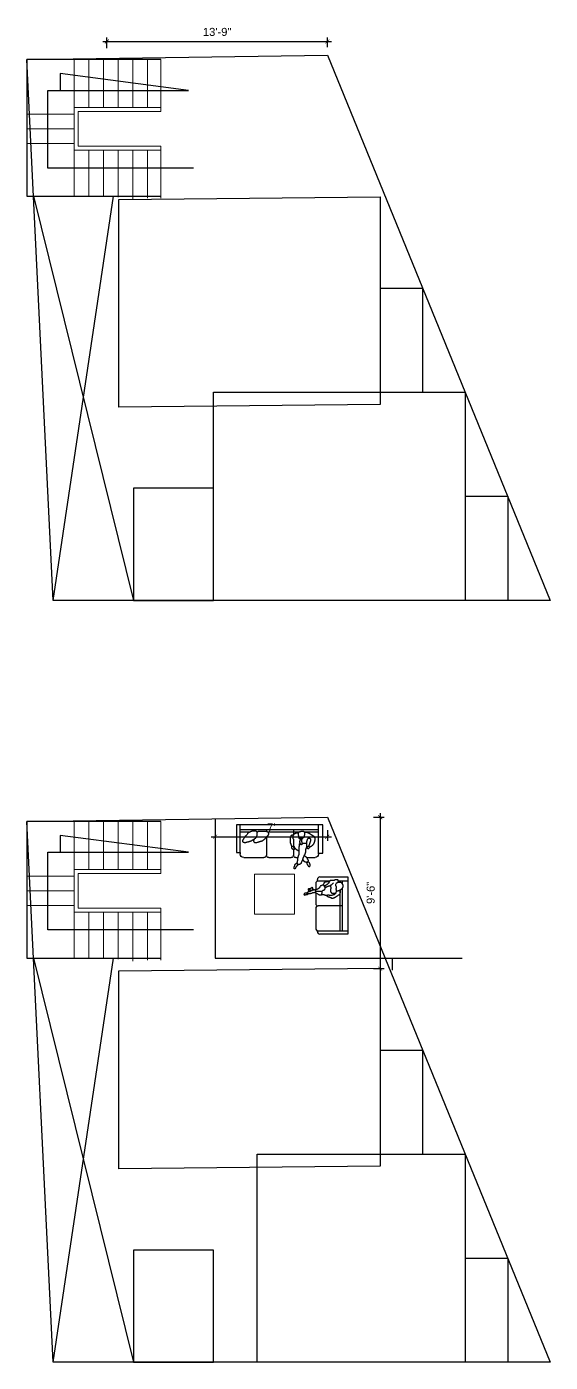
# Model space of a CAD drawing. Header units: inches. Extents: x -6683 to 26091, y -5972 to 4741.
# Drawn here: x 14918 to 15311, y -1137 to -136 of the extents above; entities that cross this region are included whole.
import ezdxf

# ---------------------------------------------------------------- set-up
doc = ezdxf.new("R2010")
doc.units = ezdxf.units.IN
doc.header["$MEASUREMENT"] = 0
doc.layers.add('furniture', color=253, linetype='Continuous')
doc.layers.add('Furnitures', color=44, linetype='Continuous', lineweight=9)
doc.layers.add('stair', color=201, linetype='Continuous', lineweight=13)
doc.styles.add('arial 1000', font='arial.ttf')
doc.dimstyles.new("1-8'", dxfattribs={"dimtxt": 6, "dimasz": 3, "dimexe": 3, "dimexo": 6, "dimgap": 4, "dimtad": 1, "dimdec": 0, "dimzin": 0, "dimdsep": 46, "dimlunit": 4, "dimtxsty": 'arial 1000', "dimblk": 'ARCHTICK', "dimcen": 8, "dimdle": 3, "dimclrt": 7, "dimazin": 0, "dimtfac": 1, "dimtdec": 0, "dimtix": 1, "dimtmove": 2, "dimatfit": 3, "dimfxl": 5, "dimfxlon": 1, "dimarcsym": 0})

# ---------------------------------------------------------------- blocks, each defined once
blk = doc.blocks.new('*U26')
at = {"layer": 'furniture'}
for p, q in [((33.9, 8.7), (105.9, 8.7)), ((33.9, -15), (33.9, 8.7)), ((37.5, -15), (37.5, 8.7)), ((37.5, 4.5), (102.9, 4.5)), ((37.5, 2.6), (49.4, 2.6)), ((53.8, 2.6), (79.7, 2.6)), ((58.4, 4.5), (58.4, 0.2)), ((81, 4.5), (81, 3.2)), ((88.3, 2.6), (88.6, 2.6)), ((94.9, 2.6), (102.9, 2.6)), ((102.9, -14.3), (102.9, 8.7)), ((105.9, 8.7), (105.9, -14.3)), ((81, -1.7), (81, -16.6)), ((37.5, -15), (33.9, -15)), ((37.5, -15.6), (37.5, -15)), ((47.5, -18.6), (40.5, -18.6)), ((56.4, -18.6), (54.6, -18.6)), ((58.4, -12.1), (58.4, -16.6)), ((79, -18.6), (60.4, -18.6)), ((99.9, -18.6), (83, -18.6)), ((105.9, -14.3), (102.9, -14.3)), ((102.9, -14.3), (102.9, -15.6))]:
    blk.add_line(p, q, dxfattribs=at)
for points in [[(49.3, 2.6), (49.2, 2.6), (49, 2.6), (47.5, 2.6), (47.3, 2.5), (47.1, 2.5), (47, 2.4), (46.8, 2.3), (46.6, 2.2), (46.4, 2.2), (46.2, 2.1), (46.1, 2), (45.9, 1.9), (45.7, 1.8), (45.5, 1.7), (45.4, 1.7), (45.2, 1.5), (45, 1.4), (44.8, 1.2), (44.6, 1.1), (44.3, 1), (44.1, 0.9), (43.9, 0.7), (43.8, 0.6), (43.5, 0.5), (43.4, 0.4), (43.1, 0.2), (42.9, 0.1), (42.7, 0), (42.6, -0.2), (42.4, -0.3), (42.2, -0.4), (42, -0.5), (41.8, -0.6), (41.7, -0.8), (41.4, -0.9), (41.2, -1.1), (41.1, -1.3), (41, -1.6), (40.9, -1.8), (40.8, -2), (40.7, -2.2), (40.7, -2.4), (40.7, -4.4), (40.8, -4.6), (40.8, -4.8), (40.9, -5), (41, -5.2), (41, -5.4), (41.1, -5.6), (41.2, -5.8), (41.3, -6), (41.3, -6.2), (41.4, -6.4), (41.5, -6.6), (41.6, -6.8), (41.6, -6.9), (41.7, -7.1), (41.8, -7.5), (42, -7.7), (42.1, -7.8), (42.2, -8), (42.3, -8.2), (42.6, -8.4), (42.8, -8.5), (42.9, -8.7), (43, -8.8), (43.2, -8.9), (43.5, -9), (43.5, -9.2), (43.7, -9.3), (43.8, -9.5), (44, -9.5), (44.2, -9.6), (44.4, -9.7), (44.6, -9.7), (44.8, -9.8), (45.1, -9.8), (45.3, -9.5), (45.4, -9.4), (45.5, -9.2), (45.5, -9), (45.6, -8.8), (45.5, -8.6), (45.4, -8.4), (45.2, -8.2), (45.2, -8), (45.1, -7.8), (45, -7.6), (45, -7.4), (44.9, -7.2), (44.8, -7), (44.8, -6.9), (44.7, -6.7), (44.6, -6.5), (44.5, -6.3), (44.5, -6.1), (44.5, -5.7), (44.3, -5.5), (44.3, -5.3), (44.3, -5.2), (44.2, -5), (44.1, -4.9), (44, -4.7), (44, -4.5), (44, -4), (44, -3.8), (44.1, -3.6), (44.1, -3.4), (44.3, -3.1), (44.5, -3), (44.7, -2.9), (44.9, -2.8), (45.1, -2.7), (45.3, -2.7), (45.5, -2.6), (45.9, -2.6), (46, -2.7), (46.2, -2.7), (46.4, -2.8), (46.6, -2.9), (46.7, -3.1), (46.8, -3.3), (46.9, -3.5), (47, -3.7), (47, -3.9), (47.1, -4.1), (47.2, -4.3), (47.2, -4.5), (47.3, -4.6), (47.4, -4.8), (47.4, -5), (47.5, -5.2), (47.5, -5.4), (47.6, -5.6), (47.7, -5.9), (47.7, -9.9), (47.7, -10.1), (47.8, -10.3), (47.8, -10.5), (47.9, -10.7), (48, -10.9), (48, -11.1), (48.1, -11.3), (48.2, -11.5), (48.2, -11.7), (48.3, -11.9), (48.4, -12.1), (48.4, -12.3), (48.5, -12.5), (48.5, -12.6), (48.5, -12.8), (48.5, -14.3), (48.6, -14.6), (48.6, -14.8), (48.8, -15), (48.8, -15.2), (48.8, -15.3), (48.9, -15.5), (48.9, -15.6), (48.9, -15.8), (49, -15.9), (49.1, -16.1), (49.3, -16.4), (49.4, -16.6), (49.5, -16.8), (49.6, -17), (49.7, -17.2), (49.8, -17.4), (49.9, -17.6), (50, -17.8), (50.1, -17.9), (50.2, -18.2), (50.3, -18.4), (50.3, -18.5), (50.4, -18.7), (50.5, -18.9), (50.5, -19.1), (50.6, -19.3), (50.7, -19.5), (50.7, -19.7), (50.8, -19.9), (50.8, -20.1), (50.9, -20.3), (51, -20.5), (51, -20.7), (51.2, -21.1), (51.3, -21.3), (51.4, -21.5), (51.6, -21.9), (51.7, -22.1), (51.8, -22.3), (51.8, -22.5), (51.9, -22.7), (52, -22.9), (52, -23), (52.1, -23.2), (52.3, -23.5), (52.4, -23.7), (52.6, -23.9), (52.8, -24), (53.1, -24.2), (53.2, -24.2), (53.4, -24.3), (53.8, -24.4), (54, -24.4), (54.2, -24.5), (54.4, -24.6), (54.7, -24.8), (54.9, -24.9), (55, -25), (55.2, -25.2), (55.3, -25.4), (55.5, -25.5), (55.6, -25.7), (56, -25.9), (56.1, -26.1), (56.2, -26.3), (56.4, -26.5), (56.4, -26.7), (56.6, -26.9), (56.7, -27.1), (56.8, -27.3), (56.9, -27.5), (57, -27.6), (57.1, -27.9), (57.3, -28), (57.5, -28.1), (57.6, -28.1), (57.8, -27.9), (57.8, -27.7), (57.9, -27.5), (57.9, -26.8), (57.8, -26.6), (57.8, -26.4), (57.7, -26.2), (57.6, -26), (57.5, -25.9), (57.5, -25.7), (57.4, -25.5), (57.4, -25.3), (57.3, -25.1), (57.3, -24.9), (57.2, -24.7), (57.2, -24.6), (57.1, -24.4), (57, -24.2), (56.9, -24), (56.8, -23.8), (56.6, -23.7), (56.4, -23.6), (56.2, -23.6), (56, -23.6), (55.7, -23.4), (55.5, -23.5), (55.4, -23.6), (55.2, -23.9), (55.1, -24.2), (54.9, -24.4), (54.7, -24.6), (54.7, -24.4), (54.9, -24.2), (55, -23.9), (55.1, -23.7), (55.1, -23.6), (55.2, -23.3), (55.3, -23.1), (55.4, -23), (55.4, -22.6), (55.3, -22.4), (55.3, -22.3), (55.2, -22.1), (55.1, -21.9), (55, -21.7), (55, -21.6), (55, -21.4), (54.9, -21.3), (54.9, -19.6), (54.9, -19.4), (54.8, -19.2), (54.8, -19), (54.7, -18.8), (54.6, -18.6), (54.6, -18.5), (54.5, -18.2), (54.5, -18), (54.4, -17.8), (54.4, -17.7), (54.3, -17.5), (54.3, -17.2), (54.2, -17), (54.2, -16.8), (54, -16.6), (53.9, -16.4), (53.9, -16.2), (53.8, -16), (53.8, -15.8), (53.7, -15.6), (53.7, -15.4), (53.7, -13.8), (53.7, -13.5), (54, -13.3), (54.2, -13.1), (54.4, -13), (54.6, -12.9), (54.8, -12.8), (55, -12.6), (55.2, -12.5), (55.3, -12.5), (55.5, -12.4), (55.7, -12.2), (55.9, -12.1), (56.1, -11.9), (56.3, -11.7), (56.5, -11.5), (56.6, -11.3), (56.8, -11.1), (56.9, -10.9), (57.1, -10.7), (57.2, -10.5), (57.4, -10.3), (57.5, -10.1), (57.6, -9.9), (57.7, -9.7), (57.8, -9.5), (57.9, -9.4), (58, -9.2), (58, -8.8), (58.1, -8.6), (58.1, -4.8), (58, -4.6), (58, -4.2), (58.1, -4), (58.1, -3.9), (58.2, -3.6), (58.4, -3.4), (58.5, -3.2), (58.6, -3), (58.7, -2.9), (58.8, -2.6), (58.8, -2.4), (58.8, -0.9), (58.8, -0.7), (58.7, -0.6), (58.7, -0.4), (58.6, -0.2), (58.5, 0), (58.5, 0.2), (59.1, 0.2), (59.3, 0.1), (59.6, 0.1), (59.8, 0), (60.1, -0.2), (60.3, -0.3), (60.5, -0.6), (60.6, -0.7), (60.7, -0.9), (60.8, -1.2), (60.9, -1.3), (61, -1.5), (61.1, -1.7), (61.1, -1.9), (61.1, -6.1), (61.1, -6.2), (61, -6.5), (60.9, -6.6), (60.9, -6.8), (60.8, -7), (60.7, -7.2), (60.6, -7.4), (60.6, -7.6), (60.5, -7.8), (60.4, -8), (60.4, -8.2), (60.3, -8.4), (60.3, -8.5), (60.2, -8.7), (60.1, -8.9), (60.1, -9.1), (60, -9.2), (59.8, -9.2), (59.6, -9.2), (59.5, -9.2), (59.2, -9.2), (58.7, -9.2), (58.5, -9.3), (58.5, -9.5), (58.4, -9.7), (58.3, -9.9), (58.3, -10.1), (58.2, -10.3), (58.2, -10.5), (58.1, -10.7), (58, -10.9), (57.9, -11), (57.8, -11.3), (57.8, -11.5), (57.7, -11.7), (57.8, -11.8), (58.1, -12), (58.3, -12.1), (58.4, -12.1), (58.7, -12), (58.8, -11.8), (59.1, -11.6), (59.2, -11.5), (59.4, -11.3), (59.5, -11), (59.6, -10.9), (59.8, -10.7), (59.8, -10.5), (59.9, -10.4), (59.9, -9.4), (60.1, -9.1), (60.1, -9.1)], [(49.4, 2.7), (49.4, 2.5), (49.3, 2.3), (49.2, 2), (49.2, 0), (49.4, -0.2), (49.4, -0.5), (49.5, -0.8), (49.6, -1), (49.7, -1.3), (49.8, -1.5), (49.9, -1.5), (50, -1.8), (50.1, -1.8), (50.1, -1.9), (50.2, -2.1), (50.3, -2.2), (50.4, -2.2), (50.5, -2.3), (50.7, -2.3), (50.8, -2.4), (50.9, -2.4), (51, -2.5), (51.1, -2.5), (51.2, -2.5), (51.3, -2.6), (51.5, -2.6), (51.6, -2.6), (51.7, -2.7), (52.3, -2.7), (52.4, -2.6), (52.7, -2.5), (52.8, -2.4), (53, -2.2), (53.1, -2.2), (53.2, -2.2), (53.3, -2.1), (53.5, -2), (53.6, -1.9), (53.6, -1.8), (53.7, -1.5), (53.9, -1.3), (54, -1.1), (54.1, -0.9), (54.1, -0.6), (54.1, -0.4), (54.3, -0.2), (54.3, 1.6), (54.2, 1.8), (54.2, 2), (54.1, 2.1), (54.1, 2.2), (54, 2.4), (53.9, 2.6), (53.8, 2.6), (53.7, 2.7), (53.5, 2.9), (53.2, 3), (53, 3.1), (52.6, 3.1), (52.4, 3.1), (52.2, 3.2), (52, 3.3), (51.8, 3.4), (50, 3.4), (49.8, 3.2), (49.7, 3.2), (49.6, 3.2), (49.5, 3.1), (49.4, 2.7)], [(58.5, 0.2), (58.4, 0.2), (58.3, 0.4), (58.2, 0.6), (58.1, 0.9), (58.1, 1), (58, 1.2), (57.8, 1.3), (57.6, 1.3), (57.5, 1.4), (57.1, 1.5), (57, 1.6), (56.8, 1.7), (56.7, 1.7), (56.5, 1.7), (56.3, 1.9), (55.6, 1.9), (55.3, 1.9), (55, 2), (54.9, 2.1), (54.6, 2.1), (54.5, 2.2), (54.1, 2.2)], [(88.5, 2.3), (88.4, 2.4), (88.3, 2.6), (88.3, 2.7), (88.1, 3), (87.9, 3.1), (87.8, 3.1), (87.6, 3.3), (87.4, 3.3), (87.1, 3.3), (86.9, 3.4), (86.6, 3.5), (81.7, 3.5), (81.4, 3.4), (81.1, 3.3), (80.9, 3.2), (80.6, 3.1), (80.4, 3.1), (80.1, 3), (79.9, 2.7), (79.7, 2.7), (79.6, 2.5), (79.5, 2.3), (79.4, 2.1), (79.3, 1.8), (79.3, 0.6), (79.4, 0.4), (79.5, 0.1), (79.7, -0.2), (79.8, -0.4), (80, -0.7), (80.3, -0.9), (80.5, -1), (80.7, -1.3), (80.9, -1.5), (81.1, -1.8), (81.3, -1.9), (81.5, -2.2), (81.7, -2.5), (81.9, -2.7), (82.2, -2.9), (82.3, -3.2), (82.5, -3.4), (82.8, -3.7), (83.1, -3.9), (83.4, -4.1), (83.7, -4.2), (83.9, -4.4), (84.1, -4.6), (84.3, -4.6), (84.6, -4.8), (84.9, -4.9), (85.1, -5), (85.4, -5.1), (85.7, -5.2), (85.9, -5.2), (86.2, -5.3), (86.5, -5.4), (86.7, -5.6), (87, -5.6), (87.3, -5.7), (87.5, -5.8), (87.8, -5.9), (88.1, -6), (88.3, -6), (88.5, -6.1), (88.8, -6.1), (89.1, -6.2), (89.3, -6.2), (89.5, -6.2), (89.8, -6.3), (90.3, -6.3), (90.6, -6.2), (90.8, -6.1), (91, -6), (91.1, -5.9), (91.3, -5.8), (91.3, -5.4), (91.5, -5.2), (91.5, -4.3), (91.4, -4.2), (91.4, -4), (91.3, -3.7), (91.2, -3.6), (91.1, -3.5), (91.1, -3.4), (90.9, -3.2), (90.9, -3), (90.7, -2.7)], [(92.7, 3.2), (92.9, 3.3), (93.2, 3.3), (93.4, 3.2), (93.7, 3.1), (94, 3), (94.2, 2.9), (94.5, 2.8), (94.8, 2.7), (95, 2.6), (95.2, 2.5), (95.5, 2.4), (95.7, 2.1), (96, 1.9), (96.2, 1.9), (96.4, 1.7), (96.6, 1.4), (96.8, 1.2), (97.1, 0.7), (97.3, 0.4), (97.6, 0.2), (97.8, -0.3), (98.1, -0.5), (98.4, -0.7), (98.6, -0.9), (98.9, -1.5), (99.1, -1.7), (99.3, -2), (99.5, -2.3), (99.7, -2.6), (99.8, -2.8), (100, -3.2), (100.2, -3.4), (100.4, -3.6), (100.5, -3.8), (100.6, -4.1), (100.7, -4.2), (100.8, -4.4), (100.9, -4.6), (100.9, -5.2), (100.6, -5.5), (100.5, -5.6), (100.2, -5.8), (100, -5.8), (99.8, -5.9), (99.6, -6), (98.1, -6), (97.8, -5.9), (97.6, -5.8), (97.4, -5.8), (97, -5.6), (96.8, -5.6), (96.6, -5.5), (96.3, -5.5), (96, -5.4), (95.8, -5.3), (95.5, -5.2), (95.2, -5.2), (95, -5.2), (94.8, -5), (94.5, -4.8), (94.3, -4.8), (94, -4.7), (93.8, -4.6), (93.5, -4.6), (93.2, -4.3), (92.9, -4.2), (92.6, -4), (92.4, -3.8), (92, -3.6), (91.8, -3.6), (91.5, -3.4), (91.2, -3.3), (91, -3.1), (90.7, -3), (90.5, -2.7), (90.1, -2.5), (89.9, -2.3), (89.7, -2.1), (89.5, -1.9), (89.3, -1.6), (89.1, -1.3), (89.1, -1.1), (89, -0.9), (88.9, -0.6), (88.8, -0.3), (88.7, -0.1), (88.7, 0.1), (88.6, 0.4), (88.6, 2.7), (88.7, 2.8), (88.9, 2.9), (89.2, 3.1), (89.4, 3.2), (89.6, 3.3), (92.8, 3.3), (93, 3.3)], [(45.6, -8.8), (45.8, -9), (46, -9.3), (46.2, -9.4), (46.3, -9.4), (46.5, -9.5), (46.6, -9.6), (46.7, -9.6), (46.9, -9.7), (47, -9.8), (47, -9.9), (47.1, -10), (47.2, -10.3), (47.2, -10.6), (47, -10.7), (46.9, -10.8), (46.7, -10.9), (46.5, -11), (46.2, -11.1), (46, -11.1), (45.7, -11), (45.6, -10.8), (45.5, -10.7), (45.3, -10.6), (45.3, -10.5), (45.2, -10.3), (45, -10.2), (45, -10.1), (45.1, -9.8)], [(51.1, -7.2), (51, -7.1), (51, -7), (50.7, -7), (50.5, -6.9), (50.3, -6.7), (50, -6.6), (49.9, -6.6), (49.7, -6.5), (49.5, -6.5), (49.2, -6.5), (49, -6.5), (48.2, -6.5), (48.1, -6.6), (48, -6.6), (47.8, -6.7), (47.7, -6.8), (47.7, -6.9)], [(53.9, -1.2), (54, -1.6), (54, -2.3), (53.9, -2.4), (53.6, -2.6), (53.5, -2.6), (53.4, -2.6), (53.1, -2.8), (52.9, -2.9), (52.8, -2.9), (52.6, -3), (52.3, -3), (52.3, -3.1), (52.5, -3.3), (52.6, -3.6), (52.8, -3.8), (52.8, -4), (53, -4.3), (53.1, -4.5), (53.1, -4.6), (53.2, -4.8), (53.3, -5), (53.3, -5.8), (53.2, -6.1), (53.1, -6.3), (53, -6.6), (52.9, -6.8), (52.9, -7.1), (52.8, -7.3), (52.6, -7.5), (52.3, -7.6), (52.1, -7.6), (52, -7.8), (51.8, -7.8), (51.6, -7.9), (51.5, -7.6), (51.4, -7.5), (51.3, -7.2), (51.2, -7), (51.1, -6.8), (51.1, -6.3), (51.2, -6), (51.3, -5.8), (51.4, -5.5), (51.5, -5.1), (51.6, -5), (51.6, -3.9), (51.6, -3.6), (51.6, -3.5), (51.6, -3.3), (51.5, -3.2), (51.4, -3.2), (51.3, -3.1), (51.2, -3), (51.1, -3), (51, -2.9), (51, -2.8), (50.8, -2.6), (50.8, -2.4)], [(53.7, -13.3), (53.6, -13.2), (53.6, -12.9), (53.6, -12.5), (53.6, -12.3), (53.8, -12.1), (53.8, -9.9), (53.6, -9.8), (53.6, -9.5), (53.5, -9.3), (53.5, -7.7), (53.4, -7.5), (53.3, -7.4), (53.3, -7.2), (53.2, -7.1), (53.2, -6.9), (53, -6.9), (53, -6.9)], [(49.6, -16.7), (49.3, -17), (49.1, -17.1), (49, -17.2), (48.7, -17.3), (48.6, -17.5), (48.3, -17.7), (48, -17.9), (47.8, -18.1), (47.7, -18.3), (47.6, -18.5), (47.5, -18.6), (47.3, -18.8), (47.1, -19.3), (47, -19.5), (46.9, -19.6), (46.7, -19.8), (46.7, -20), (46.5, -20.2), (46.4, -20.5), (46.3, -20.7), (46.2, -21), (46.2, -21.2), (46.3, -21.3), (46.3, -21.5), (46.5, -21.6), (46.5, -21.7), (46.5, -22), (46.6, -22.1), (46.7, -22.2), (46.8, -22.3), (47, -22.7), (47.1, -22.9), (47.1, -23), (47.2, -23.3), (47.2, -23.7), (47.1, -24), (47, -24.2), (46.8, -24.5), (46.8, -24.7), (46.7, -24.8), (46.6, -25), (46.5, -25.2), (46.2, -25.5), (46.2, -25.7), (46.1, -25.7), (46, -25.8), (45.8, -25.8), (45.7, -25.9), (45.4, -26), (45.3, -26), (45.1, -26), (44.8, -26), (44.7, -26), (44.7, -25.7), (44.5, -25.6), (44.5, -25.3), (44.5, -24.6), (44.5, -24.3), (44.7, -24.2), (44.7, -23.9), (44.8, -23.7), (44.9, -23.5), (45, -23.3), (45.2, -23), (45.4, -22.7), (45.5, -22.7), (45.8, -22.5), (46, -22.4), (46.7, -22.4), (46.8, -22.5), (46.9, -22.5), (47.2, -22.5), (47.3, -22.6), (47.8, -22.6), (47.9, -22.5), (48.1, -22.5), (48.3, -22.5), (48.7, -22.3), (48.9, -22.2), (49.2, -22.2), (49.3, -22), (49.6, -21.8), (49.7, -21.7), (49.8, -21.4), (49.9, -21.2), (50, -21.1), (50.2, -20.9), (50.2, -20.8), (50.3, -20.6), (50.3, -20.5), (50.5, -20.5), (50.5, -20.4), (50.7, -20.4), (50.7, -20.3), (50.8, -20.1)]]:
    blk.add_lwpolyline(points, dxfattribs=at)
for centre, radius, start, end in [((40.5, -15.6), 3, 180, 270), ((56.4, -16.6), 2, 270, 0), ((60.4, -16.6), 2, 180, 270), ((79, -16.6), 2, 270, 0), ((83, -16.6), 2, 180, 270), ((99.9, -15.6), 3, 270, 0)]:
    blk.add_arc(centre, radius, start, end, dxfattribs=at)
blk = doc.blocks.new('2sofa-people')
at = {"layer": 'furniture'}
for p, q in [((-23.8, -23.2), (-23.8, 0)), ((-23.8, 0), (23.8, 0)), ((-20.4, 0), (-20.4, -7.9)), ((21, -25.2), (21, 0)), ((23.8, 0), (23.8, -23.2)), ((-17.7, -4.4), (-20.4, -4.4)), ((21, -4.4), (-14.9, -4.4)), ((21, -6.3), (-12.7, -6.3)), ((0.3, -4.4), (0.3, -24.6)), ((-20.4, -14.9), (-20.4, -25.2)), ((-20.4, -25.2), (-21.8, -25.2)), ((-18.4, -26.6), (-13.4, -26.6)), ((-10.3, -26.6), (-1.7, -26.6)), ((2.3, -26.6), (19, -26.6)), ((21.8, -25.2), (21, -25.2))]:
    blk.add_line(p, q, dxfattribs=at)
for points in [[(-19.6, -7.7), (-19.8, -7.7), (-20.1, -7.8), (-20.4, -7.9), (-20.6, -8), (-21.1, -8), (-21.3, -8.2), (-21.4, -8.5), (-21.4, -8.7), (-21.5, -8.8), (-21.5, -9.8), (-21.4, -10.2), (-21.3, -10.5), (-21.3, -10.8), (-21.1, -11), (-21, -11.3), (-20.9, -11.6), (-20.8, -11.8), (-20.8, -14.5), (-20.7, -14.6), (-20.5, -14.7), (-20.5, -14.9), (-20.3, -14.9), (-20, -15.1), (-19.8, -15.3), (-19.7, -15.3), (-19.4, -15.5), (-19.3, -15.6), (-18.9, -15.8), (-18.8, -16), (-18.5, -16), (-18.3, -16.3), (-18.1, -16.4), (-17.9, -16.7), (-17.6, -17.1), (-17.5, -17.3), (-17.2, -17.7), (-17, -17.8), (-16.9, -18.2), (-16.7, -18.4), (-16.5, -18.7), (-16.4, -19), (-15.5, -19), (-15.4, -18.9), (-15.3, -18.8), (-15.3, -18.3), (-15.4, -18.1), (-15.4, -17.9), (-15.5, -17.8), (-15.6, -17.6), (-15.7, -17.4), (-15.8, -17.1), (-15.9, -16.8), (-16.1, -16.4), (-16.2, -16.1), (-16.2, -15.9), (-16.5, -15.6), (-16.5, -15.3), (-16.5, -14.9), (-16.7, -14.6), (-16.9, -14.2), (-17, -13.9), (-17.1, -13.7), (-17.3, -13.6), (-17.3, -13.5), (-17.5, -13.4), (-17.6, -13.2), (-17.8, -12.9), (-18.1, -12.6), (-18.3, -12.4), (-18.8, -11.9)], [(-17.4, -10), (-17.6, -10), (-17.9, -9.8), (-18.3, -9.6), (-18.7, -9.4), (-18.7, -9.5), (-18.8, -9.4), (-18.8, -9.3), (-18.9, -9.2), (-19, -9.2), (-19, -9), (-19.2, -8.6), (-19.3, -8.3), (-19.5, -8), (-19.6, -7.6), (-19.6, -6.2), (-19.4, -5.9), (-19.2, -5.5), (-19.1, -5.4), (-18.8, -5.1), (-18.8, -5), (-18.5, -4.9), (-18.5, -4.8), (-18.1, -4.7), (-18, -4.6), (-17.7, -4.4), (-17.6, -4.3), (-17.2, -4.1), (-17.3, -4.1), (-16.9, -4.1), (-17, -4.1), (-16.6, -4), (-16.7, -4), (-15.7, -4), (-15.4, -4.1), (-15.4, -4.2), (-15.3, -4.2), (-15.2, -4.3), (-15.1, -4.3), (-14.8, -4.4), (-14.4, -4.5), (-14.1, -4.8), (-14, -4.8), (-14, -4.9), (-13.9, -5), (-13.5, -5.2), (-13.3, -5.6), (-13.2, -5.6), (-13.1, -6), (-13, -6), (-12.8, -6.4), (-12.6, -6.8), (-12.6, -6.7), (-12.5, -7.1), (-12.3, -7.5), (-12.3, -7.4), (-12.2, -7.8), (-12, -8.1), (-11.9, -8.4), (-11.9, -8.8), (-12, -8.8), (-12, -8.9), (-12.1, -9), (-12.2, -9), (-12.3, -9.1), (-12.4, -9.2), (-12.8, -9.3), (-12.7, -9.3), (-13, -9.3), (-13, -9.4), (-13.1, -9.4), (-13.4, -9.5), (-14.1, -9.5), (-14.1, -9.4), (-14.2, -9.4), (-14.6, -9.2), (-14.5, -9.2), (-15.4, -9.2), (-15.4, -9.3), (-15.8, -9.4), (-15.8, -9.5), (-15.9, -9.6), (-16.2, -9.6), (-16.2, -9.7), (-16.3, -9.7), (-16.4, -9.8), (-16.7, -9.8), (-16.8, -9.9), (-16.9, -9.9), (-17.3, -10)], [(-16.8, -14.2), (-15.7, -14.2), (-15.3, -14), (-15, -13.9), (-14, -13.9), (-13.9, -14), (-13.6, -14.2), (-13.3, -14.3), (-11.8, -14.3), (-11.5, -14.2), (-11.4, -14.1), (-11.2, -14), (-11.1, -13.8), (-10.9, -13.8), (-10.7, -13.8), (-10.7, -13.6), (-10.6, -13.3), (-10.3, -13.2), (-10.3, -11.5), (-10.4, -11.1), (-10.4, -9.9)], [(-12.9, -6.4), (-12.5, -6.2), (-11, -6.2), (-10.6, -6.3), (-10.4, -6.4), (-10.1, -6.5), (-9.8, -6.6), (-9.6, -6.6), (-9.4, -6.6), (-9.3, -6.8), (-8.9, -7.3), (-8.8, -7.4), (-8.5, -7.7), (-8.5, -7.9), (-8.4, -8), (-8.3, -8.3), (-8, -8.6), (-7.9, -8.8), (-7.8, -9.1), (-7.6, -9.2), (-7.4, -9.5), (-7.2, -9.8), (-6.9, -10.2), (-6.8, -10.3), (-6.6, -10.8), (-6.4, -10.9), (-6.4, -11.1), (-6.3, -11.4), (-6.3, -11.6), (-6, -11.8), (-6, -12.1), (-6, -12.7), (-6, -13.1), (-6, -13.2), (-6.2, -13.4), (-6.3, -13.6), (-6.3, -13.9), (-6.5, -14.2), (-6.7, -14.6), (-6.7, -14.8), (-6.8, -15), (-6.9, -15.2), (-7, -15.4), (-7, -15.6), (-7.1, -15.9), (-7.3, -16.2), (-7.3, -16.4), (-7.4, -16.7), (-7.6, -16.8), (-7.9, -17), (-8.2, -17), (-8.4, -16.9), (-8.5, -16.7), (-8.7, -16.7), (-8.8, -16.5), (-8.9, -16.4), (-9, -16.3), (-9, -16.1), (-8.9, -15.8), (-8.8, -15.6), (-8.7, -15.4), (-8.7, -15.2), (-8.6, -14.9), (-8.6, -12.8), (-8.8, -12.6), (-8.9, -12.4), (-9, -12), (-9.1, -11.7), (-9.2, -11.3), (-9.2, -11.2), (-9.3, -11), (-9.4, -10.9), (-9.6, -10.7), (-9.8, -10.4), (-10, -10.2), (-10.3, -9.9), (-10.7, -9.7), (-11, -9.6), (-11.1, -9.5), (-11.3, -9.5), (-11.6, -9.4), (-11.8, -9.2), (-12.1, -9.1)], [(-8.5, -17), (-8.5, -17.3), (-8.5, -18.4), (-8.6, -18.7), (-8.7, -18.9), (-8.7, -19.3), (-8.8, -19.5), (-8.8, -21.7), (-9.2, -21.7), (-9.6, -21.5), (-10, -21.4), (-10.3, -21.3), (-11.4, -21.3), (-11.5, -21.4), (-11.5, -21.5), (-11.7, -21.5), (-11.9, -21.6), (-12.1, -21.4), (-12.2, -21.1), (-12.5, -20.7), (-12.7, -20.3), (-12.8, -20.1), (-12.9, -19.9), (-13.2, -19.4), (-13.3, -19.3), (-13.4, -19.1), (-13.6, -19), (-13.9, -18.8), (-14.2, -18.8), (-14.4, -18.7), (-14.7, -18.7), (-16, -19.3), (-16.1, -19.5), (-16.2, -19.6), (-16.5, -19.7), (-16.7, -19.7), (-16.9, -19.9), (-17.2, -20), (-17.6, -20), (-17.7, -20), (-18, -19.9), (-18.4, -19.7), (-18.7, -19.6), (-18.9, -19.6), (-19.3, -19.4), (-19.4, -19.3), (-19.4, -19.2), (-19.5, -18.9), (-19.7, -18.7), (-19.8, -18.4), (-19.8, -18), (-20, -17.6), (-20, -16.4), (-20.1, -16), (-20.1, -15)], [(-17.3, -20.1), (-17.2, -20.4), (-17, -20.7), (-16.9, -21), (-16.8, -21.6), (-16.6, -21.9), (-16.5, -22.2), (-16.3, -22.5), (-16, -22.8), (-15.6, -23.1), (-15.3, -23.3), (-15.1, -23.4), (-15, -23.5), (-14.9, -23.6), (-14.6, -23.8), (-14.5, -24), (-14.3, -24), (-14.3, -24.2), (-14.1, -24.4), (-14, -24.7), (-13.7, -25.1), (-13.6, -25.3), (-13.5, -25.7), (-13.4, -26), (-13.4, -26.8), (-13.3, -26.9), (-12, -26.9), (-11.9, -26.7), (-11.9, -26.2), (-12, -26.1), (-12.1, -25.8), (-12.1, -22.3), (-12, -22.2), (-12, -21.5)], [(-11.8, -26.7), (-11.6, -26.7), (-11.3, -26.8), (-10.8, -26.8), (-10.6, -26.9), (-10.4, -26.8), (-10.3, -26.6), (-10.3, -26.4), (-10.2, -26.1), (-10, -25.4), (-10, -25.3), (-9.8, -25.1), (-9.5, -24.7), (-9.4, -24.6), (-9.2, -24.4), (-9.1, -24), (-9, -23.8), (-9, -21.7)], [(-12.9, -27.8), (-13.3, -28.4), (-13.3, -28.6), (-13.4, -28.9), (-13.7, -29), (-14, -29.1), (-14.3, -29.1), (-14.5, -29.1), (-14.8, -29.2), (-15.1, -29.2), (-15.2, -29.4), (-15.1, -29.5), (-15, -29.8), (-14.7, -30.1), (-14.5, -30.4), (-14.3, -30.8), (-14.2, -31), (-14.1, -31.2), (-14, -31.6), (-14, -32.1), (-14, -32.4), (-14, -32.6), (-13.8, -32.7), (-13.7, -32.8), (-13.6, -32.9), (-13.4, -32.9), (-13.2, -33), (-12.9, -32.8), (-12.8, -32.7), (-12.8, -32.4), (-13, -32.1), (-13.1, -32), (-13.1, -31.6), (-13.2, -31.3), (-13.2, -30.7), (-13.1, -30.5), (-12.9, -30.5), (-12.9, -30.3), (-12.8, -30.2), (-12.8, -30), (-12.6, -29.4)], [(-13.3, -26.8), (-13.2, -27.1), (-13.1, -27.4), (-13, -27.7), (-12.9, -28), (-12.8, -28.2), (-12.8, -29.1), (-12.7, -29.2), (-12.5, -29.5), (-12.5, -29.7), (-12.4, -30), (-12.3, -30.3), (-12.2, -30.5), (-12, -30.9), (-11.8, -31.2), (-11.8, -31.5), (-11.6, -31.8), (-11.5, -32.1), (-11.5, -32.3), (-11.4, -32.4), (-11.4, -32.7), (-11.3, -32.8), (-11.1, -33.1), (-11, -33.4), (-10.9, -33.6), (-10.6, -33.4), (-10.3, -33.4), (-9.9, -33.4), (-10, -33.2), (-10.1, -32.8), (-10.1, -31.1), (-10.2, -30.7), (-10.3, -30.5), (-10.4, -30.2), (-10.4, -29.8), (-10.6, -29.4), (-10.7, -29.2), (-10.8, -29), (-10.8, -28.4), (-10.9, -28.1), (-10.9, -27.9), (-11, -27.7), (-11.1, -27.4), (-11.2, -27.3), (-11.4, -26.9), (-11.4, -26.9)], [(-10.9, -33.6), (-10.8, -33.8), (-10.7, -33.9), (-10.5, -34.1), (-10.4, -34.5), (-10.4, -34.9), (-10.3, -35.2), (-10.3, -35.4), (-10.1, -35.9), (-10, -36), (-10, -36.2), (-9.8, -36.2), (-9.7, -36.3), (-9.6, -36.3), (-9.2, -36.4), (-9.1, -36.4), (-8.8, -36.3), (-8.8, -36.2), (-8.7, -36), (-8.7, -35.9), (-8.9, -35.4), (-8.9, -35.2), (-9, -35), (-9.2, -34.9), (-9.3, -34.6), (-9.4, -34.5), (-9.4, -33.8), (-9.5, -33.7), (-9.5, -33.5), (-9.9, -33.4), (-9.4, -33.3), (-9.1, -33.4), (-9, -33.5), (-9, -34.3), (-9.1, -34.5), (-9.2, -34.5), (-9.4, -34.5)]]:
    blk.add_lwpolyline(points, dxfattribs=at)
for centre, start, end in [((-21.8, -23.2), 180, 270), ((-18.4, -24.6), 180, 270), ((-1.7, -24.6), 270, 0), ((2.3, -24.6), 180, 270), ((19, -24.6), 270, 0), ((21.8, -23.2), 270, 0)]:
    blk.add_arc(centre, 2, start, end, dxfattribs=at)
blk = doc.blocks.new('*U27')
at = {"color": 3}
blk.add_blockref('2sofa-people', (57.9, 9.6), dxfattribs=at)
blk = doc.blocks.new('_ArchTick')
at = {"color": 0, "const_width": 0.15}
blk.add_lwpolyline([(-0.5, -0.5), (0.5, 0.5)], dxfattribs=at)
blk = doc.blocks.new('*D52')
at = {"color": 0, "lineweight": -2, "transparency": 16777216}
for p, q in [((15059.7, -738), (15059.7, -746)), ((15143.8, -738), (15143.8, -746)), ((15056.7, -743), (15146.8, -743))]:
    blk.add_line(p, q, dxfattribs=at)
at = {"layer": 'Defpoints', "color": 0, "transparency": 16777216}
for p in [(15059.7, -729.5), (15143.8, -728.4), (15143.8, -743)]:
    blk.add_point(p, dxfattribs=at)
at = {"color": 0, "lineweight": -2, "transparency": 16777216, "xscale": 3, "yscale": 3, "zscale": 3, "rotation": 180}
blk.add_blockref('_ArchTick', (15059.7, -743), dxfattribs=at)
at = {"color": 0, "lineweight": -2, "transparency": 16777216, "xscale": 3, "yscale": 3, "zscale": 3}
blk.add_blockref('_ArchTick', (15143.8, -743), dxfattribs=at)
at = {"color": 7, "transparency": 16777216, "insert": (15101.8, -736), "char_height": 6, "attachment_point": 5, "style": 'arial 1000'}
blk.add_mtext("7'", dxfattribs=at)
blk = doc.blocks.new('*D53')
at = {"color": 0, "lineweight": -2, "transparency": 16777216}
for p, q in [((15178.4, -728.4), (15186.4, -728.4)), ((15183.4, -725.4), (15183.4, -844.9)), ((15178.4, -841.9), (15186.4, -841.9))]:
    blk.add_line(p, q, dxfattribs=at)
at = {"layer": 'Defpoints', "color": 0, "transparency": 16777216}
for p in [(15143.8, -728.4), (15145, -841.9), (15183.4, -841.9)]:
    blk.add_point(p, dxfattribs=at)
at = {"color": 0, "lineweight": -2, "transparency": 16777216, "xscale": 3, "yscale": 3, "zscale": 3}
for p, rotation in [((15183.4, -728.4), 90), ((15183.4, -841.9), 270)]:
    blk.add_blockref('_ArchTick', p, dxfattribs=dict(at, rotation=rotation))
at = {"color": 7, "transparency": 16777216, "insert": (15176.3, -785.1), "char_height": 6, "attachment_point": 5, "rotation": 90, "style": 'arial 1000'}
blk.add_mtext('9\'-6"', dxfattribs=at)
blk = doc.blocks.new('*D54')
at = {"color": 0, "lineweight": -2, "transparency": 16777216}
for p, q in [((14975.5, -146.8), (15146.8, -146.8)), ((14978.5, -151.8), (14978.5, -143.8)), ((15143.8, -151.2), (15143.8, -143.8))]:
    blk.add_line(p, q, dxfattribs=at)
at = {"layer": 'Defpoints', "color": 0, "transparency": 16777216}
for p in [(15143.8, -146.8), (14978.5, -159.5), (15143.8, -157.2)]:
    blk.add_point(p, dxfattribs=at)
at = {"color": 0, "lineweight": -2, "transparency": 16777216, "xscale": 3, "yscale": 3, "zscale": 3, "rotation": 180}
blk.add_blockref('_ArchTick', (14978.5, -146.8), dxfattribs=at)
at = {"color": 0, "lineweight": -2, "transparency": 16777216, "xscale": 3, "yscale": 3, "zscale": 3}
blk.add_blockref('_ArchTick', (15143.8, -146.8), dxfattribs=at)
at = {"color": 7, "transparency": 16777216, "insert": (15061.2, -139.7), "char_height": 6, "attachment_point": 5, "style": 'arial 1000'}
blk.add_mtext('13\'-9"', dxfattribs=at)

msp = doc.modelspace()

# ---------------------------------------------------------------- linework, layer by layer
for p, q in [((15183.4, -331.8), (15215.2, -331.8)), ((15215.2, -331.8), (15215.2, -409.8)), ((15247.1, -487.8), (15279, -487.8)), ((15279, -487.8), (15279, -565.8)), ((15059.7, -729.5), (15059.7, -834.1)), ((15059.7, -834.1), (15244.9, -834.1)), ((15192.4, -834), (15192.4, -843.1)), ((15183.4, -903), (15215.2, -903)), ((15215.2, -903), (15215.2, -981)), ((15247.1, -1059), (15279, -1059)), ((15279, -1059), (15279, -1137))]:
    msp.add_line(p, q)
for points in [[(14918.5, -160.3), (15143.8, -157.2), (15310.9, -565.8), (14938.4, -565.8), (14918.5, -160.3)], [(15019.1, -160.3), (14918.5, -160.3), (14918.5, -262.9), (15019.1, -262.9)], [(15043.4, -241.7), (14934.2, -241.7), (14934.2, -183.5), (15039.8, -183.5), (14943.5, -170.8), (14943.5, -183.5)], [(14923.5, -262.9), (14998.5, -565.8)], [(14938.4, -565.8), (14983.6, -262.9)], [(14918.5, -731.5), (15143.8, -728.4), (15310.9, -1137), (14938.4, -1137), (14918.5, -731.5)], [(15019.1, -731.5), (14918.5, -731.5), (14918.5, -834.1), (15019.1, -834.1)], [(15043.4, -812.9), (14934.2, -812.9), (14934.2, -754.7), (15039.8, -754.7), (14943.5, -742), (14943.5, -754.7)], [(14923.5, -834.1), (14998.5, -1137)], [(14938.4, -1137), (14983.6, -834.1)]]:
    msp.add_lwpolyline(points)
for points in [[(14987.5, -265.3), (15183.4, -263.3), (15183.4, -418.9), (14987.5, -420.9)], [(15058.5, -409.8), (15247.1, -409.8), (15247.1, -565.8), (15058.5, -565.8)], [(15058.5, -565.8), (15058.5, -481.8), (14998.5, -481.8), (14998.5, -565.8)], [(14987.5, -843.5), (15183.4, -841.5), (15183.4, -990.1), (14987.5, -992.1)], [(15091.1, -981), (15247.1, -981), (15247.1, -1137), (15091.1, -1137)], [(15058.5, -1137), (15058.5, -1053), (14998.5, -1053), (14998.5, -1137)]]:
    msp.add_lwpolyline(points, close=True)
at = {"layer": 'Furnitures', "linetype": 'ByBlock', "ltscale": 5}
msp.add_lwpolyline([(15089.3, -801), (15119.3, -801), (15119.3, -771), (15089.3, -771)], close=True, dxfattribs=at)
at = {"layer": 'stair', "linetype": 'ByBlock', "ltscale": 5}
for p, q in [((14954.1, -160.3), (14954.1, -262.9)), ((14965.1, -160.3), (14965.1, -196.3)), ((14976.1, -160.3), (14976.1, -196.3)), ((14987.1, -160.3), (14987.1, -196.3)), ((14998.1, -160.3), (14998.1, -196.3)), ((14998.1, -160.3), (14998.1, -196.3)), ((15009.1, -160.3), (15009.1, -196.3)), ((15019.1, -160.3), (15019.1, -199.3)), ((15009.1, -196.3), (14954.1, -196.3)), ((14954.1, -201.3), (14954.1, -196.3)), ((14957.1, -199.3), (14957.1, -225.3)), ((15019.1, -199.3), (14957.1, -199.3)), ((15009.1, -196.3), (15019.1, -196.3)), ((14918.5, -201.3), (14954.1, -201.3)), ((14918.5, -212.3), (14954.1, -212.3)), ((14918.5, -223.3), (14954.1, -223.3)), ((14954.1, -223.3), (14954.1, -228.3)), ((15009.1, -228.3), (14954.1, -228.3)), ((15019.1, -225.3), (14957.1, -225.3)), ((14965.1, -228.3), (14965.1, -263.1)), ((14976.1, -228.3), (14976.1, -263.4)), ((14987.1, -228.3), (14987.1, -263.6)), ((14998.1, -228.3), (14998.1, -265)), ((15009.1, -228.3), (15009.1, -264.3)), ((15019.1, -228.3), (15009.1, -228.3)), ((15019.1, -264.3), (15019.1, -225.3)), ((14954.1, -731.5), (14954.1, -834.1)), ((14965.1, -731.5), (14965.1, -767.5)), ((14976.1, -731.5), (14976.1, -767.5)), ((14987.1, -731.5), (14987.1, -767.5)), ((14998.1, -731.5), (14998.1, -767.5)), ((14998.1, -731.5), (14998.1, -767.5)), ((15009.1, -731.5), (15009.1, -767.5)), ((15019.1, -731.5), (15019.1, -770.5)), ((15009.1, -767.5), (14954.1, -767.5)), ((14954.1, -772.5), (14954.1, -767.5)), ((14957.1, -770.5), (14957.1, -796.5)), ((15019.1, -770.5), (14957.1, -770.5)), ((15009.1, -767.5), (15019.1, -767.5)), ((14918.5, -772.5), (14954.1, -772.5)), ((14918.5, -783.5), (14954.1, -783.5)), ((14918.5, -794.5), (14954.1, -794.5)), ((14954.1, -794.5), (14954.1, -799.5)), ((15009.1, -799.5), (14954.1, -799.5)), ((15019.1, -796.5), (14957.1, -796.5)), ((14965.1, -799.5), (14965.1, -834.3)), ((14976.1, -799.5), (14976.1, -834.6)), ((14987.1, -799.5), (14987.1, -834.8)), ((14998.1, -799.5), (14998.1, -836.2)), ((15009.1, -799.5), (15009.1, -835.5)), ((15019.1, -799.5), (15009.1, -799.5)), ((15019.1, -835.5), (15019.1, -796.5))]:
    msp.add_line(p, q, dxfattribs=at)

# ---------------------------------------------------------------- block references
at = {"layer": 'Furnitures', "linetype": 'ByBlock', "ltscale": 5, "xscale": -0.8999999999068677, "yscale": 0.8999999999068677, "zscale": 0.8999999999068677}
msp.add_blockref('*U26', (15171, -741.9), dxfattribs=at)
at = {"layer": 'Furnitures', "linetype": 'ByBlock', "ltscale": 5, "xscale": 0.8999999999068677, "yscale": 0.8999999999068677, "zscale": 0.8999999999068677, "rotation": 269.9999999998535}
msp.add_blockref('*U27', (15150.4, -742.5), dxfattribs=at)

# ---------------------------------------------------------------- dimensions: what is measured, and where the dimension line sits
for base, p1, p2, picture, middle in [((15143.8, -146.8), (14978.5, -159.5), (15143.8, -157.2), '*D54', (15061.2, -139.7)), ((15143.8, -743), (15059.7, -729.5), (15143.8, -728.4), '*D52', (15101.8, -736))]:
    dim = msp.add_linear_dim(base=base, p1=p1, p2=p2, dimstyle="1-8'")
    dim.commit()
    dim.dimension.update_dxf_attribs({"geometry": picture, "text_midpoint": middle})
dim = msp.add_linear_dim(base=(15183.3564, -841.9205), p1=(15143.8455, -728.3583), p2=(15144.9833, -841.9205), angle=90, dimstyle="1-8'")
dim.commit()
dim.dimension.update_dxf_attribs({"geometry": '*D53', "text_midpoint": (15176.293, -785.1394)})

doc.saveas('drawing.dxf')
